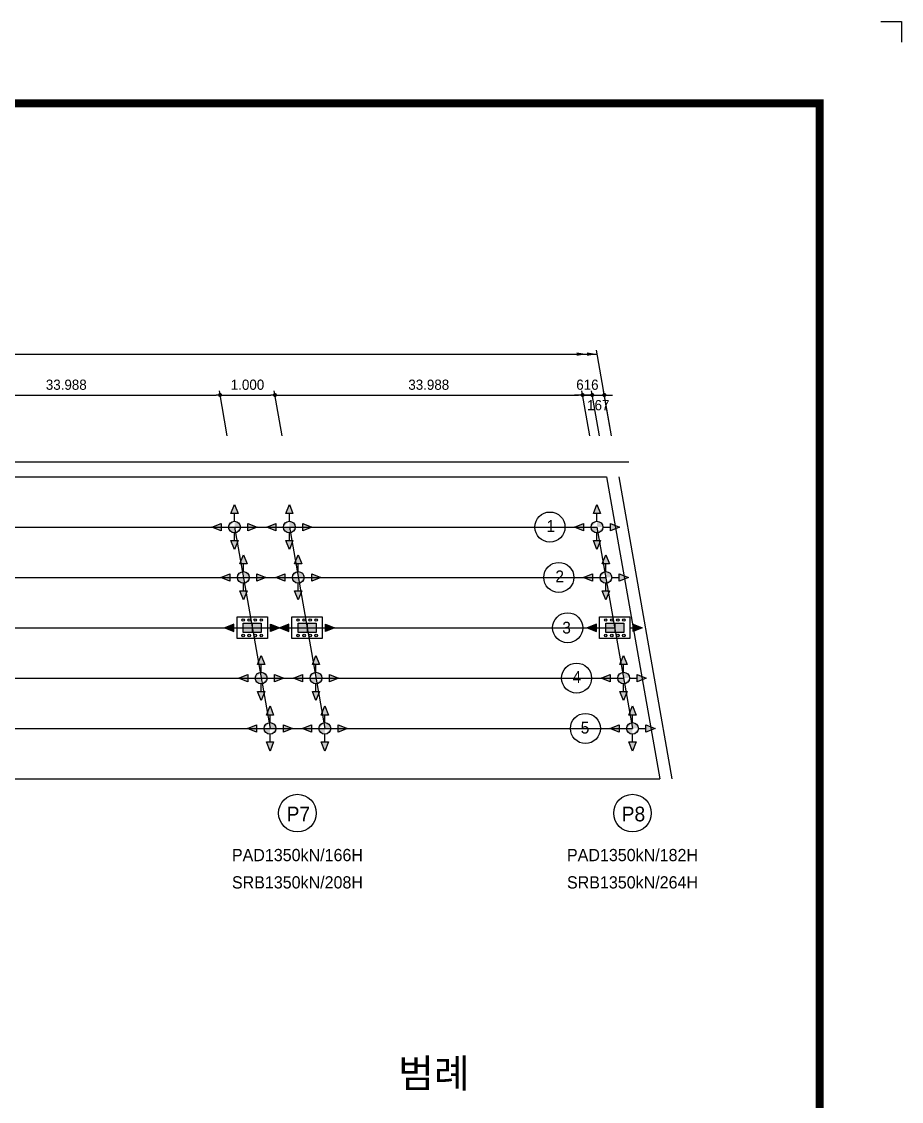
# Model space of a CAD drawing. Header units: feet. Extents: x 0 to 2523000, y 0 to 594000.
# Drawn here: x 2307699 to 2523000, y 329765 to 594000 of the extents above; entities that cross this region are included whole.
import ezdxf
from ezdxf.enums import TextEntityAlignment as Align

# ---------------------------------------------------------------- set-up
doc = ezdxf.new("R2010")
doc.units = ezdxf.units.FT
doc.header["$LTSCALE"] = 150
doc.header["$MEASUREMENT"] = 0
for name, color, linetype in [('CS-DIMS', 1, 'CONTINUOUS'), ('CS-MISC', 3, 'CONTINUOUS'), ('CS-TEXT', 3, 'CONTINUOUS'), ('CX-BORD', 3, 'CONTINUOUS'), ('CX-BORD-LIN1', 4, 'CONTINUOUS'), ('CX-BORD-LIN2', 3, 'CONTINUOUS'), ('CX-BORD-TEX2', 7, 'CONTINUOUS'), ('CX-BORD-TEX3', 6, 'CONTINUOUS'), ('CX-MISC', 2, 'CONTINUOUS'), ('CZ-TEX1', 6, 'CONTINUOUS')]:
    doc.layers.add(name, color=color, linetype=linetype)
doc.styles.add('A_STANDARD', font='')
doc.styles.add('TB_TEXT', font='')
doc.styles.add('TB_WBTXT', font='')
doc.styles.add('TB_WMTXT', font='')
doc.styles.get('A_STANDARD').set_extended_font_data('Dotum')
doc.styles.get('TB_TEXT').set_extended_font_data('Dotum')
doc.styles.get('TB_WBTXT').set_extended_font_data('Dotum')
doc.styles.get('TB_WMTXT').set_extended_font_data('DotumChe')

# ---------------------------------------------------------------- blocks, each defined once
blk = doc.blocks.new('CXBLKA1-KHCA')
at = {"layer": 'CX-BORD-LIN1', "const_width": 2}
blk.add_lwpolyline([(796, 0), (0, 0), (0, 554), (796, 554)], close=True, dxfattribs=at)
at = {"layer": 'CX-MISC'}
blk.add_line((811, 574), (816, 574), dxfattribs=at)
blk.add_lwpolyline([(811, 574), (816, 574), (816, 569)], dxfattribs=at)
at = {"layer": 'CX-BORD-LIN1', "style": 'TB_TEXT'}
for tag, height, p in [('TR_RDAT5', 3.5, (317.5, 33)), ('TR_DGN5', 3.5, (451.12, 33)), ('TR_CHK5', 3.5, (491.12, 33)), ('TR_APP5', 3.5, (531.12, 33)), ('TR_RNUM5', 3, (285.11, 32.64)), ('TR_RNUM4', 3, (285.11, 26.64)), ('TR_RDAT4', 3.5, (317.5, 27)), ('TR_DGN4', 3.5, (451.12, 27)), ('TR_CHK4', 3.5, (491.12, 27)), ('TR_APP4', 3.5, (531.12, 27)), ('TR_RNUM3', 3, (285.11, 20.64)), ('TR_RDAT3', 3.5, (317.5, 21)), ('TR_DGN3', 3.5, (451.12, 21)), ('TR_CHK3', 3.5, (491.12, 21)), ('TR_APP3', 3.5, (531.12, 21)), ('TR_RNUM2', 3, (285.11, 14.64)), ('TR_RDAT2', 3.5, (317.5, 15)), ('TR_DGN2', 3.5, (451.12, 15)), ('TR_CHK2', 3.5, (491.12, 15)), ('TR_APP2', 3.5, (531.12, 15)), ('TR_RDAT1', 3.5, (317.5, 9)), ('TR_DGN1', 3.5, (451.12, 9)), ('TR_CHK1', 3.5, (491.12, 9)), ('TR_APP1', 3.5, (531.12, 9)), ('TR_RNUM1', 3, (285.11, 8.64))]:
    blk.add_attdef(tag, text='', height=height, dxfattribs=at).set_placement(p, align=Align.MIDDLE_CENTER)
for tag, p in [('TR_RCON5', (342.3, 33)), ('TR_RCON4', (342.3, 27)), ('TR_RCON3', (342.3, 21)), ('TR_RCON2', (342.3, 15)), ('TR_RCON1', (342.3, 9))]:
    blk.add_attdef(tag, text='', height=3.5, dxfattribs=at).set_placement(p, align=Align.MIDDLE_LEFT)
at = {"layer": 'CX-BORD-LIN2', "style": 'TB_TEXT'}
blk.add_attdef('TD_VERSION', text='', height=3, rotation=90, dxfattribs=at).set_placement((800.5, 48.01), align=Align.MIDDLE_CENTER)
at = {"layer": 'CX-BORD-TEX2', "style": 'TB_WMTXT'}
for tag, height, p in [('TB_CNAME', 5, (15.34, 531.83)), ('TB_CSCOP', 4, (16.63, 523.83))]:
    blk.add_attdef(tag, text='', height=height, dxfattribs=at).set_placement(p, align=Align.BOTTOM_LEFT)
at = {"layer": 'CX-BORD-TEX2', "style": 'TB_WBTXT'}
for tag, height, p in [('TB_MTITIL', 10, (398, 533.33)), ('TB_STITL', 7, (398, 518.33))]:
    blk.add_attdef(tag, text='', height=height, dxfattribs=at).set_placement(p, align=Align.MIDDLE_CENTER)
at = {"layer": 'CX-BORD-TEX3', "style": 'TB_TEXT'}
for tag, height, p in [('TD_LNDST', 4.5, (215, 31.5)), ('TD_DSECT', 4.5, (605.5, 31.5)), ('TD_DDIST', 4.5, (654.5, 31.5)), ('TD_DNAME_TOP', 4.5, (755, 27.96)), ('TD_DCOMP', 4.5, (215, 22.59)), ('TD_CSECT', 4.5, (605.5, 22.5)), ('TD_CDIST', 4.5, (654.5, 22.5)), ('TD_DNAME_MAIN', 4.5, (755, 21.47)), ('TD_CCOMP', 4.5, (215, 13.59)), ('TD_HSCAL', 4.5, (620.88, 13.75)), ('TD_VSCAL', 4.5, (656.86, 13.75)), ('TD_DNAME_BOT', 3, (755, 15.25)), ('TD_CNAME', 5, (65, 7.6)), ('TD_FIELD', 4.5, (180, 5.13)), ('TD_CSTEP', 4.5, (250.74, 5.13)), ('TD_DWGCODE', 4.5, (637, 4.79)), ('TD_DWGNO', 4.5, (755, 5))]:
    blk.add_attdef(tag, text='', height=height, dxfattribs=at).set_placement(p, align=Align.MIDDLE_CENTER)

msp = doc.modelspace()

# ---------------------------------------------------------------- hatches: boundary and pattern name
at = {"layer": 'CS-DIMS'}
for points in [[(2359658, 446553), (2357437, 445664), (2359658, 444775), (2359658, 445664)], [(2368634, 446553), (2370856, 445664), (2368634, 444775), (2368634, 445664)], [(2373077, 446553), (2370856, 445664), (2373077, 444775), (2373077, 445664)], [(2382053, 446553), (2384275, 445664), (2382053, 444775), (2382053, 445664)], [(2448362, 446553), (2446141, 445664), (2448362, 444775), (2448362, 445664)], [(2457338, 446553), (2459560, 445664), (2457338, 444775), (2457338, 445664)]]:
    msp.add_hatch(color=0, dxfattribs=at).paths.add_polyline_path(points)
at = {"layer": 'CS-MISC'}
h = msp.add_hatch(color=7, dxfattribs=at)
edge = h.paths.add_edge_path(flags=17)
edge.add_arc((2359802, 470304), 1435, 0, 360)
h.paths.add_polyline_path([(2358913, 467010), (2360690, 467010), (2359802, 464788)])
h.paths.add_polyline_path([(2363096, 469415), (2363096, 471193), (2365317, 470304)])
h.paths.add_polyline_path([(2356507, 471193), (2356507, 469415), (2354286, 470304)])
h.paths.add_polyline_path([(2360690, 473598), (2358913, 473598), (2359802, 475820)])
edge = h.paths.add_edge_path()
edge.add_line((2361236, 470304), (2363096, 470304))
edge.add_line((2356507, 470304), (2358367, 470304))
edge.add_line((2359802, 471739), (2359802, 473598))
edge.add_line((2359802, 467010), (2359802, 468869))
h = msp.add_hatch(color=7, dxfattribs=at)
edge = h.paths.add_edge_path(flags=17)
edge.add_arc((2373221, 470304), 1435, 0, 360)
h.paths.add_polyline_path([(2372332, 467010), (2374109, 467010), (2373221, 464788)])
h.paths.add_polyline_path([(2376515, 469415), (2376515, 471193), (2378736, 470304)])
h.paths.add_polyline_path([(2369926, 471193), (2369926, 469415), (2367705, 470304)])
h.paths.add_polyline_path([(2374109, 473598), (2372332, 473598), (2373221, 475820)])
edge = h.paths.add_edge_path()
edge.add_line((2374655, 470304), (2376515, 470304))
edge.add_line((2369926, 470304), (2371786, 470304))
edge.add_line((2373221, 471739), (2373221, 473598))
edge.add_line((2373221, 467010), (2373221, 468869))
h = msp.add_hatch(color=7, dxfattribs=at)
edge = h.paths.add_edge_path(flags=17)
edge.add_arc((2448506, 470304), 1435, 0, 360)
h.paths.add_polyline_path([(2447617, 467010), (2449394, 467010), (2448506, 464788)])
h.paths.add_polyline_path([(2451800, 469415), (2451800, 471193), (2454021, 470304)])
h.paths.add_polyline_path([(2445211, 471193), (2445211, 469415), (2442990, 470304)])
h.paths.add_polyline_path([(2449394, 473598), (2447617, 473598), (2448506, 475820)])
edge = h.paths.add_edge_path()
edge.add_line((2449940, 470304), (2451800, 470304))
edge.add_line((2445211, 470304), (2447071, 470304))
edge.add_line((2448506, 471739), (2448506, 473598))
edge.add_line((2448506, 467010), (2448506, 468869))
h = msp.add_hatch(color=7, dxfattribs=at)
edge = h.paths.add_edge_path(flags=17)
edge.add_arc((2361974, 457984), 1435, 0, 360)
h.paths.add_polyline_path([(2361085, 454690), (2362863, 454690), (2361974, 452468)])
h.paths.add_polyline_path([(2365268, 457095), (2365268, 458873), (2367490, 457984)])
h.paths.add_polyline_path([(2358680, 458873), (2358680, 457095), (2356458, 457984)])
h.paths.add_polyline_path([(2362863, 461278), (2361085, 461278), (2361974, 463500)])
edge = h.paths.add_edge_path()
edge.add_line((2363409, 457984), (2365268, 457984))
edge.add_line((2358680, 457984), (2360539, 457984))
edge.add_line((2361974, 459419), (2361974, 461278))
edge.add_line((2361974, 454690), (2361974, 456549))
h = msp.add_hatch(color=7, dxfattribs=at)
edge = h.paths.add_edge_path(flags=17)
edge.add_arc((2375393, 457984), 1435, 0, 360)
h.paths.add_polyline_path([(2374504, 454690), (2376281, 454690), (2375393, 452468)])
h.paths.add_polyline_path([(2378687, 457095), (2378687, 458873), (2380909, 457984)])
h.paths.add_polyline_path([(2372099, 458873), (2372099, 457095), (2369877, 457984)])
h.paths.add_polyline_path([(2376281, 461278), (2374504, 461278), (2375393, 463500)])
edge = h.paths.add_edge_path()
edge.add_line((2376828, 457984), (2378687, 457984))
edge.add_line((2372099, 457984), (2373958, 457984))
edge.add_line((2375393, 459419), (2375393, 461278))
edge.add_line((2375393, 454690), (2375393, 456549))
h = msp.add_hatch(color=7, dxfattribs=at)
edge = h.paths.add_edge_path(flags=17)
edge.add_arc((2450678, 457984), 1435, 0, 360)
h.paths.add_polyline_path([(2449789, 454690), (2451567, 454690), (2450678, 452468)])
h.paths.add_polyline_path([(2453972, 457095), (2453972, 458873), (2456194, 457984)])
h.paths.add_polyline_path([(2447384, 458873), (2447384, 457095), (2445162, 457984)])
h.paths.add_polyline_path([(2451567, 461278), (2449789, 461278), (2450678, 463500)])
edge = h.paths.add_edge_path()
edge.add_line((2452113, 457984), (2453972, 457984))
edge.add_line((2447384, 457984), (2449243, 457984))
edge.add_line((2450678, 459419), (2450678, 461278))
edge.add_line((2450678, 454690), (2450678, 456549))
h = msp.add_hatch(color=7, dxfattribs=at)
h.paths.add_polyline_path([(2362246, 447565, 1), (2361612, 447565, 1)])
h.paths.add_polyline_path([(2363724, 447565, 1), (2363090, 447565, 1)])
h.paths.add_polyline_path([(2365202, 447565, 1), (2364569, 447565, 1)])
h.paths.add_polyline_path([(2366047, 447565, 1), (2366681, 447565, 1)])
h.paths.add_polyline_path([(2362246, 443763, 1), (2361612, 443763, 1)])
h.paths.add_polyline_path([(2363724, 443763, 1), (2363090, 443763, 1)])
h.paths.add_polyline_path([(2365202, 443763, 1), (2364569, 443763, 1)])
h.paths.add_polyline_path([(2366681, 443763, 1), (2366047, 443763, 1)])
h.paths.add_polyline_path([(2366364, 444502), (2366364, 446826), (2361929, 446826), (2361929, 444502)])
h = msp.add_hatch(color=7, dxfattribs=at)
h.paths.add_polyline_path([(2375664, 447565, 1), (2375031, 447565, 1)])
h.paths.add_polyline_path([(2377143, 447565, 1), (2376509, 447565, 1)])
h.paths.add_polyline_path([(2378621, 447565, 1), (2377988, 447565, 1)])
h.paths.add_polyline_path([(2379466, 447565, 1), (2380100, 447565, 1)])
h.paths.add_polyline_path([(2375664, 443763, 1), (2375031, 443763, 1)])
h.paths.add_polyline_path([(2377143, 443763, 1), (2376509, 443763, 1)])
h.paths.add_polyline_path([(2378621, 443763, 1), (2377988, 443763, 1)])
h.paths.add_polyline_path([(2380100, 443763, 1), (2379466, 443763, 1)])
h.paths.add_polyline_path([(2379783, 444502), (2379783, 446826), (2375348, 446826), (2375348, 444502)])
h = msp.add_hatch(color=7, dxfattribs=at)
h.paths.add_polyline_path([(2450950, 447565, 1), (2450316, 447565, 1)])
h.paths.add_polyline_path([(2452428, 447565, 1), (2451794, 447565, 1)])
h.paths.add_polyline_path([(2453906, 447565, 1), (2453273, 447565, 1)])
h.paths.add_polyline_path([(2454751, 447565, 1), (2455385, 447565, 1)])
h.paths.add_polyline_path([(2450950, 443763, 1), (2450316, 443763, 1)])
h.paths.add_polyline_path([(2452428, 443763, 1), (2451794, 443763, 1)])
h.paths.add_polyline_path([(2453906, 443763, 1), (2453273, 443763, 1)])
h.paths.add_polyline_path([(2455385, 443763, 1), (2454751, 443763, 1)])
h.paths.add_polyline_path([(2455068, 444502), (2455068, 446826), (2450633, 446826), (2450633, 444502)])
h = msp.add_hatch(color=7, dxfattribs=at)
edge = h.paths.add_edge_path(flags=17)
edge.add_arc((2366319, 433344), 1435, 0, 360)
h.paths.add_polyline_path([(2365430, 430050), (2367207, 430050), (2366319, 427828)])
h.paths.add_polyline_path([(2369613, 432455), (2369613, 434233), (2371834, 433344)])
h.paths.add_polyline_path([(2363025, 434233), (2363025, 432455), (2360803, 433344)])
h.paths.add_polyline_path([(2367207, 436638), (2365430, 436638), (2366319, 438860)])
edge = h.paths.add_edge_path()
edge.add_line((2367753, 433344), (2369613, 433344))
edge.add_line((2363025, 433344), (2364884, 433344))
edge.add_line((2366319, 434779), (2366319, 436638))
edge.add_line((2366319, 430050), (2366319, 431909))
h = msp.add_hatch(color=7, dxfattribs=at)
edge = h.paths.add_edge_path(flags=17)
edge.add_arc((2379738, 433344), 1435, 0, 360)
h.paths.add_polyline_path([(2378849, 430050), (2380626, 430050), (2379738, 427828)])
h.paths.add_polyline_path([(2383032, 432455), (2383032, 434233), (2385253, 433344)])
h.paths.add_polyline_path([(2376443, 434233), (2376443, 432455), (2374222, 433344)])
h.paths.add_polyline_path([(2380626, 436638), (2378849, 436638), (2379738, 438860)])
edge = h.paths.add_edge_path()
edge.add_line((2381172, 433344), (2383032, 433344))
edge.add_line((2376443, 433344), (2378303, 433344))
edge.add_line((2379738, 434779), (2379738, 436638))
edge.add_line((2379738, 430050), (2379738, 431909))
h = msp.add_hatch(color=7, dxfattribs=at)
edge = h.paths.add_edge_path(flags=17)
edge.add_arc((2455023, 433344), 1435, 0, 360)
h.paths.add_polyline_path([(2454134, 430050), (2455911, 430050), (2455023, 427828)])
h.paths.add_polyline_path([(2458317, 432455), (2458317, 434233), (2460538, 433344)])
h.paths.add_polyline_path([(2451729, 434233), (2451729, 432455), (2449507, 433344)])
h.paths.add_polyline_path([(2455911, 436638), (2454134, 436638), (2455023, 438860)])
edge = h.paths.add_edge_path()
edge.add_line((2456457, 433344), (2458317, 433344))
edge.add_line((2451729, 433344), (2453588, 433344))
edge.add_line((2455023, 434779), (2455023, 436638))
edge.add_line((2455023, 430050), (2455023, 431909))
h = msp.add_hatch(color=7, dxfattribs=at)
edge = h.paths.add_edge_path(flags=17)
edge.add_arc((2368491, 421024), 1435, 0, 360)
h.paths.add_polyline_path([(2367602, 417730), (2369380, 417730), (2368491, 415508)])
h.paths.add_polyline_path([(2371785, 420135), (2371785, 421913), (2374007, 421024)])
h.paths.add_polyline_path([(2365197, 421913), (2365197, 420135), (2362975, 421024)])
h.paths.add_polyline_path([(2369380, 424318), (2367602, 424318), (2368491, 426540)])
edge = h.paths.add_edge_path()
edge.add_line((2369926, 421024), (2371785, 421024))
edge.add_line((2365197, 421024), (2367056, 421024))
edge.add_line((2368491, 422459), (2368491, 424318))
edge.add_line((2368491, 417730), (2368491, 419589))
h = msp.add_hatch(color=7, dxfattribs=at)
edge = h.paths.add_edge_path(flags=17)
edge.add_arc((2381910, 421024), 1435, 0, 360)
h.paths.add_polyline_path([(2381021, 417730), (2382799, 417730), (2381910, 415508)])
h.paths.add_polyline_path([(2385204, 420135), (2385204, 421913), (2387426, 421024)])
h.paths.add_polyline_path([(2378616, 421913), (2378616, 420135), (2376394, 421024)])
h.paths.add_polyline_path([(2382799, 424318), (2381021, 424318), (2381910, 426540)])
edge = h.paths.add_edge_path()
edge.add_line((2383345, 421024), (2385204, 421024))
edge.add_line((2378616, 421024), (2380475, 421024))
edge.add_line((2381910, 422459), (2381910, 424318))
edge.add_line((2381910, 417730), (2381910, 419589))
h = msp.add_hatch(color=7, dxfattribs=at)
edge = h.paths.add_edge_path(flags=17)
edge.add_arc((2457195, 421024), 1435, 0, 360)
h.paths.add_polyline_path([(2456306, 417730), (2458084, 417730), (2457195, 415508)])
h.paths.add_polyline_path([(2460489, 420135), (2460489, 421913), (2462711, 421024)])
h.paths.add_polyline_path([(2453901, 421913), (2453901, 420135), (2451679, 421024)])
h.paths.add_polyline_path([(2458084, 424318), (2456306, 424318), (2457195, 426540)])
edge = h.paths.add_edge_path()
edge.add_line((2458630, 421024), (2460489, 421024))
edge.add_line((2453901, 421024), (2455760, 421024))
edge.add_line((2457195, 422459), (2457195, 424318))
edge.add_line((2457195, 417730), (2457195, 419589))

# ---------------------------------------------------------------- linework, layer by layer
at = {"layer": 'CS-DIMS', "color": 1}
for p, q in [((1728101, 512624), (2448537, 512624)), ((2452064, 492624), (2448361, 513624)), ((2281990, 502624), (2355275, 502624)), ((2358038, 492624), (2356099, 503624)), ((2358038, 492624), (2356099, 503624)), ((2357275, 502624), (2368694, 502624)), ((2371457, 492624), (2369518, 503624)), ((2371457, 492624), (2369518, 503624)), ((2370694, 502624), (2443979, 502624)), ((2443979, 502624), (2442979, 502624)), ((2446742, 492624), (2444803, 503624)), ((2446742, 492624), (2444803, 503624)), ((2444979, 502624), (2447344, 502624)), ((2446344, 502624), (2445344, 502624)), ((2449107, 492624), (2447168, 503624)), ((2449107, 492624), (2447168, 503624)), ((2447344, 502624), (2450301, 502624)), ((2448344, 502624), (2449344, 502624)), ((2452064, 492624), (2450124, 503624)), ((2451301, 502624), (2452301, 502624)), ((1728616, 486292), (2456308, 486292)), ((2453827, 482624), (2466861, 408704))]:
    msp.add_line(p, q, dxfattribs=at)
at = {"layer": 'CS-DIMS'}
for p, q in [((2356275, 502624), (2355275, 502624)), ((2356275, 502624), (2357275, 502624)), ((2369694, 502624), (2368694, 502624)), ((2369694, 502624), (2370694, 502624)), ((2444979, 502624), (2443979, 502624)), ((2444979, 502624), (2443979, 502624)), ((2447344, 502624), (2446344, 502624)), ((2447344, 502624), (2448344, 502624)), ((2450301, 502624), (2451301, 502624))]:
    msp.add_line(p, q, dxfattribs=at)
at = {"layer": 'CS-DIMS', "ltscale": 0.5}
for p, q in [((2196813, 470304), (2448506, 470304)), ((2359802, 470304), (2368491, 421024)), ((2373221, 470304), (2381910, 421024)), ((2448506, 470304), (2457195, 421024)), ((2198985, 457984), (2450678, 457984)), ((2201157, 445664), (2452850, 445664)), ((2203330, 433344), (2455023, 433344)), ((2205502, 421024), (2457195, 421024))]:
    msp.add_line(p, q, dxfattribs=at)
at = {"layer": 'CS-DIMS', "color": 0}
for p, q in [((2359658, 446553), (2357437, 445664)), ((2357437, 445664), (2359658, 444775)), ((2359658, 445664), (2359658, 446553)), ((2359658, 445664), (2360450, 445664)), ((2359658, 444775), (2359658, 445664)), ((2367842, 445664), (2368634, 445664)), ((2368634, 445664), (2368634, 446553)), ((2368634, 446553), (2370856, 445664)), ((2370856, 445664), (2368634, 444775)), ((2368634, 444775), (2368634, 445664)), ((2373077, 446553), (2370856, 445664)), ((2370856, 445664), (2373077, 444775)), ((2373077, 445664), (2373077, 446553)), ((2373077, 445664), (2373869, 445664)), ((2373077, 444775), (2373077, 445664)), ((2381261, 445664), (2382053, 445664)), ((2382053, 445664), (2382053, 446553)), ((2382053, 446553), (2384275, 445664)), ((2384275, 445664), (2382053, 444775)), ((2382053, 444775), (2382053, 445664)), ((2448362, 446553), (2446141, 445664)), ((2446141, 445664), (2448362, 444775)), ((2448362, 445664), (2448362, 446553)), ((2448362, 445664), (2449154, 445664)), ((2448362, 444775), (2448362, 445664)), ((2456546, 445664), (2457338, 445664)), ((2457338, 445664), (2457338, 446553)), ((2457338, 446553), (2459560, 445664)), ((2459560, 445664), (2457338, 444775)), ((2457338, 444775), (2457338, 445664))]:
    msp.add_line(p, q, dxfattribs=at)
at = {"layer": 'CS-DIMS', "const_width": 500}
for points in [[(2356525, 502624, 1), (2356025, 502624, 1)], [(2356025, 502624, 1), (2356525, 502624, 1)], [(2369944, 502624, 1), (2369444, 502624, 1)], [(2369444, 502624, 1), (2369944, 502624, 1)], [(2444729, 502624, 1), (2445229, 502624, 1)], [(2444729, 502624, 1), (2445229, 502624, 1)], [(2447594, 502624, 1), (2447094, 502624, 1)], [(2447094, 502624, 1), (2447594, 502624, 1)], [(2450551, 502624, 1), (2450051, 502624, 1)]]:
    msp.add_lwpolyline(points, format="xyb", close=True, dxfattribs=at)
at = {"layer": 'CS-DIMS', "color": 7}
for centre in [(2436987, 470304), (2439160, 457984), (2441332, 445664), (2443504, 433344), (2445677, 421024)]:
    msp.add_circle(centre, 3685, dxfattribs=at)
at = {"layer": 'CS-DIMS', "color": 1}
for points in [[(2443537, 513041), (2443537, 512207), (2446037, 512624)], [(2446037, 513041), (2446037, 512207), (2448537, 512624)]]:
    msp.add_solid(points, dxfattribs=at)
at = {"layer": 'CS-MISC', "color": 7}
for p, q in [((2184964, 482624), (2450870, 482624)), ((2450870, 482624), (2463904, 408704)), ((2360450, 448304), (2367842, 448304)), ((2360450, 443024), (2360450, 448304)), ((2361929, 446826), (2366364, 446826)), ((2361929, 444502), (2361929, 446826)), ((2364146, 446826), (2364146, 444502)), ((2366364, 446826), (2366364, 444502)), ((2367842, 448304), (2367842, 443024)), ((2373869, 448304), (2381261, 448304)), ((2373869, 443024), (2373869, 448304)), ((2375348, 446826), (2379783, 446826)), ((2375348, 444502), (2375348, 446826)), ((2377565, 446826), (2377565, 444502)), ((2379783, 446826), (2379783, 444502)), ((2381261, 448304), (2381261, 443024)), ((2449154, 448304), (2456546, 448304)), ((2449154, 443024), (2449154, 448304)), ((2450633, 446826), (2455068, 446826)), ((2450633, 444502), (2450633, 446826)), ((2452850, 446826), (2452850, 444502)), ((2455068, 446826), (2455068, 444502)), ((2456546, 448304), (2456546, 443024)), ((2366364, 444502), (2361929, 444502)), ((2379783, 444502), (2375348, 444502)), ((2455068, 444502), (2450633, 444502)), ((2367842, 443024), (2360450, 443024)), ((2381261, 443024), (2373869, 443024)), ((2456546, 443024), (2449154, 443024)), ((2197998, 408704), (2463904, 408704))]:
    msp.add_line(p, q, dxfattribs=at)
at = {"layer": 'CS-MISC', "color": 2}
for points in [[(2360690, 473598), (2358913, 473598), (2359802, 475820)], [(2374109, 473598), (2372332, 473598), (2373221, 475820)], [(2449394, 473598), (2447617, 473598), (2448506, 475820)], [(2363096, 469415), (2363096, 471193), (2365317, 470304)], [(2376515, 469415), (2376515, 471193), (2378736, 470304)], [(2451800, 469415), (2451800, 471193), (2454021, 470304)], [(2362863, 461278), (2361085, 461278), (2361974, 463500)], [(2376281, 461278), (2374504, 461278), (2375393, 463500)], [(2451567, 461278), (2449789, 461278), (2450678, 463500)], [(2365268, 457095), (2365268, 458873), (2367490, 457984)], [(2378687, 457095), (2378687, 458873), (2380909, 457984)], [(2453972, 457095), (2453972, 458873), (2456194, 457984)], [(2367207, 436638), (2365430, 436638), (2366319, 438860)], [(2380626, 436638), (2378849, 436638), (2379738, 438860)], [(2455911, 436638), (2454134, 436638), (2455023, 438860)], [(2369613, 432455), (2369613, 434233), (2371834, 433344)], [(2383032, 432455), (2383032, 434233), (2385253, 433344)], [(2458317, 432455), (2458317, 434233), (2460538, 433344)], [(2369380, 424318), (2367602, 424318), (2368491, 426540)], [(2382799, 424318), (2381021, 424318), (2381910, 426540)], [(2458084, 424318), (2456306, 424318), (2457195, 426540)], [(2371785, 420135), (2371785, 421913), (2374007, 421024)], [(2385204, 420135), (2385204, 421913), (2387426, 421024)], [(2460489, 420135), (2460489, 421913), (2462711, 421024)]]:
    msp.add_lwpolyline(points, close=True, dxfattribs=at)
at = {"layer": 'CS-MISC', "color": 7}
for points in [[(2359802, 471739), (2359802, 473598)], [(2373221, 471739), (2373221, 473598)], [(2448506, 471739), (2448506, 473598)], [(2356507, 470304), (2358367, 470304)], [(2359802, 467010), (2359802, 468869)], [(2361236, 470304), (2363096, 470304)], [(2369926, 470304), (2371786, 470304)], [(2373221, 467010), (2373221, 468869)], [(2374655, 470304), (2376515, 470304)], [(2445211, 470304), (2447071, 470304)], [(2448506, 467010), (2448506, 468869)], [(2449940, 470304), (2451800, 470304)], [(2361974, 459419), (2361974, 461278)], [(2375393, 459419), (2375393, 461278)], [(2450678, 459419), (2450678, 461278)], [(2358680, 457984), (2360539, 457984)], [(2363409, 457984), (2365268, 457984)], [(2372099, 457984), (2373958, 457984)], [(2376828, 457984), (2378687, 457984)], [(2447384, 457984), (2449243, 457984)], [(2452113, 457984), (2453972, 457984)], [(2361974, 454690), (2361974, 456549)], [(2375393, 454690), (2375393, 456549)], [(2450678, 454690), (2450678, 456549)], [(2366319, 434779), (2366319, 436638)], [(2379738, 434779), (2379738, 436638)], [(2455023, 434779), (2455023, 436638)], [(2363025, 433344), (2364884, 433344)], [(2366319, 430050), (2366319, 431909)], [(2367753, 433344), (2369613, 433344)], [(2376443, 433344), (2378303, 433344)], [(2379738, 430050), (2379738, 431909)], [(2381172, 433344), (2383032, 433344)], [(2451729, 433344), (2453588, 433344)], [(2455023, 430050), (2455023, 431909)], [(2456457, 433344), (2458317, 433344)], [(2368491, 422459), (2368491, 424318)], [(2381910, 422459), (2381910, 424318)], [(2457195, 422459), (2457195, 424318)], [(2365197, 421024), (2367056, 421024)], [(2369926, 421024), (2371785, 421024)], [(2378616, 421024), (2380475, 421024)], [(2383345, 421024), (2385204, 421024)], [(2453901, 421024), (2455760, 421024)], [(2458630, 421024), (2460489, 421024)], [(2368491, 417730), (2368491, 419589)], [(2381910, 417730), (2381910, 419589)], [(2457195, 417730), (2457195, 419589)]]:
    msp.add_lwpolyline(points, dxfattribs=at)
for points in [[(2356507, 471193), (2356507, 469415), (2354286, 470304)], [(2369926, 471193), (2369926, 469415), (2367705, 470304)], [(2445211, 471193), (2445211, 469415), (2442990, 470304)], [(2358913, 467010), (2360690, 467010), (2359802, 464788)], [(2372332, 467010), (2374109, 467010), (2373221, 464788)], [(2447617, 467010), (2449394, 467010), (2448506, 464788)], [(2358680, 458873), (2358680, 457095), (2356458, 457984)], [(2372099, 458873), (2372099, 457095), (2369877, 457984)], [(2447384, 458873), (2447384, 457095), (2445162, 457984)], [(2361085, 454690), (2362863, 454690), (2361974, 452468)], [(2374504, 454690), (2376281, 454690), (2375393, 452468)], [(2449789, 454690), (2451567, 454690), (2450678, 452468)], [(2363025, 434233), (2363025, 432455), (2360803, 433344)], [(2376443, 434233), (2376443, 432455), (2374222, 433344)], [(2451729, 434233), (2451729, 432455), (2449507, 433344)], [(2365430, 430050), (2367207, 430050), (2366319, 427828)], [(2378849, 430050), (2380626, 430050), (2379738, 427828)], [(2454134, 430050), (2455911, 430050), (2455023, 427828)], [(2365197, 421913), (2365197, 420135), (2362975, 421024)], [(2378616, 421913), (2378616, 420135), (2376394, 421024)], [(2453901, 421913), (2453901, 420135), (2451679, 421024)], [(2367602, 417730), (2369380, 417730), (2368491, 415508)], [(2381021, 417730), (2382799, 417730), (2381910, 415508)], [(2456306, 417730), (2458084, 417730), (2457195, 415508)]]:
    msp.add_lwpolyline(points, close=True, dxfattribs=at)
for centre, radius in [((2359802, 470304), 1435), ((2373221, 470304), 1435), ((2448506, 470304), 1435), ((2361974, 457984), 1435), ((2375393, 457984), 1435), ((2450678, 457984), 1435), ((2361929, 447565), 317), ((2363407, 447565), 317), ((2364885, 447565), 317), ((2366364, 447565), 317), ((2375348, 447565), 317), ((2376826, 447565), 317), ((2378304, 447565), 317), ((2379783, 447565), 317), ((2450633, 447565), 317), ((2452111, 447565), 317), ((2453589, 447565), 317), ((2455068, 447565), 317), ((2361929, 443763), 317), ((2363407, 443763), 317), ((2364885, 443763), 317), ((2366364, 443763), 317), ((2375348, 443763), 317), ((2376826, 443763), 317), ((2378304, 443763), 317), ((2379783, 443763), 317), ((2450633, 443763), 317), ((2452111, 443763), 317), ((2453589, 443763), 317), ((2455068, 443763), 317), ((2366319, 433344), 1435), ((2379738, 433344), 1435), ((2455023, 433344), 1435), ((2368491, 421024), 1435), ((2381910, 421024), 1435), ((2457195, 421024), 1435)]:
    msp.add_circle(centre, radius, dxfattribs=at)
at = {"layer": 'CS-TEXT', "color": 7}
for centre in [(2375200, 400304), (2457195, 400304)]:
    msp.add_circle(centre, 4606, dxfattribs=at)

# ---------------------------------------------------------------- block references
at = {"layer": 'CX-BORD', "xscale": 1000, "yscale": 1000, "zscale": 1000}
msp.add_blockref('CXBLKA1-KHCA', (1707000, 20000), dxfattribs=at)

# ---------------------------------------------------------------- texts
at = {"layer": 'CS-DIMS', "color": 3, "char_height": 2500, "attachment_point": 5, "style": 'TB_TEXT'}
for s, insert in [('\\A1;33.988', (2318633, 505126)), ('\\A1;1.000', (2362985, 505126)), ('\\A1;33.988', (2407337, 505126)), ('\\A1;616', (2446161, 505126)), ('\\A1;167', (2448822, 500122))]:
    msp.add_mtext(s, dxfattribs=dict(at, insert=insert))
at = {"layer": 'CS-TEXT', "color": 7, "style": 'A_STANDARD'}
for s, height, p in [('1', 2880, (2437203, 470569)), ('2', 2880, (2439376, 458249)), ('3', 2880, (2441065, 445693)), ('4', 2880, (2443559, 433620)), ('5', 2880, (2445571, 421225)), ('P7', 3600, (2375428, 400093)), ('P8', 3600, (2457422, 400093)), ('PAD1350kN/166H', 3000, (2375200, 390048)), ('PAD1350kN/182H', 3000, (2457195, 390048)), ('SRB1350kN/208H', 3000, (2375200, 383365)), ('SRB1350kN/264H', 3000, (2457195, 383365))]:
    msp.add_text(s, height=height, dxfattribs=at).set_placement(p, align=Align.MIDDLE_CENTER)
at = {"layer": 'CZ-TEX1', "style": 'A_STANDARD'}
msp.add_text('범례', height=7000, dxfattribs=at).set_placement((2408597, 333160), align=Align.CENTER)

doc.saveas('drawing.dxf')
